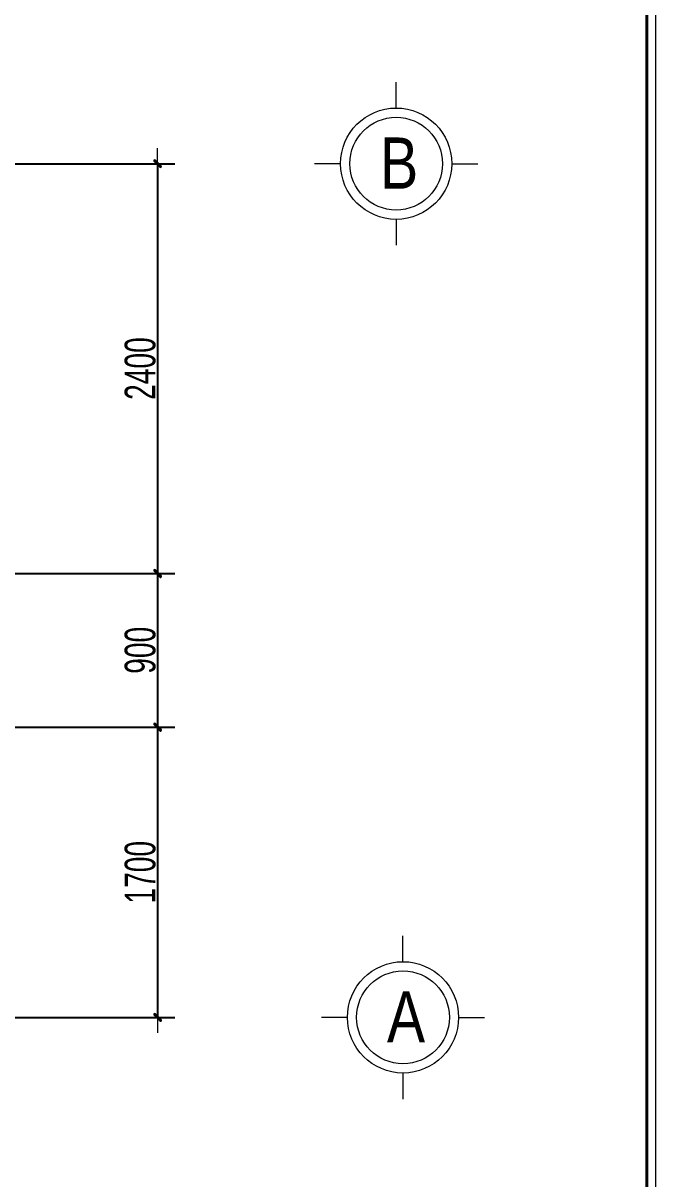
# Model space of a CAD drawing. Header units: inches. Extents: x 921646 to 2157952, y -92667 to 262089.
# Drawn here: x 1971732 to 1975443, y 116894 to 123664 of the extents above; entities that cross this region are included whole.
import ezdxf
from ezdxf.enums import TextEntityAlignment as Align

# ---------------------------------------------------------------- set-up
doc = ezdxf.new("R2010")
doc.units = ezdxf.units.IN
doc.header["$MEASUREMENT"] = 0
doc.linetypes.add('DASHDOT', pattern=[1, 0.5, -0.25, 0, -0.25])
doc.layers.get('0').update_dxf_attribs({"lineweight": 9})
doc.layers.get('DEFPOINTS').update_dxf_attribs({"lineweight": 9})
for name, color, linetype, lineweight in [('00 gach chiu lua', 30, 'Continuous', 13), ('04-TRUC', 40, 'DASHDOT', 9), ('09-DIMOUT', 251, 'Continuous', 9), ('Cp Net Manh 0.15', 8, 'Continuous', 15), ('Cp Net Thep 0.40', 2, 'Continuous', 40), ('Cp Text 0.15', 3, 'Continuous', 15)]:
    doc.layers.add(name, color=color, linetype=linetype, lineweight=lineweight)
doc.styles.add('KICHTHUOC', font='VHELVCN.TTF', dxfattribs={"width": 0.8})
doc.styles.add('VHELVEN', font='VHELVEN.TTF')
doc.styles.add('VNI-HELVE', font='VHELVEB.TTF', dxfattribs={"width": 0.8})
doc.dimstyles.new('Copy of 100', dxfattribs={"dimscale": 100, "dimtxt": 1.8, "dimasz": 0.003, "dimexe": 1, "dimexo": 0, "dimgap": 0.1, "dimtad": 1, "dimdec": 0, "dimdsep": 46, "dimtxsty": 'KICHTHUOC', "dimblk": '1A', "dimcen": 0.001, "dimdle": 1.5, "dimclrt": 3, "dimadec": 0, "dimazin": 0, "dimtfac": 1, "dimtdec": 0, "dimtix": 1, "dimtmove": 2, "dimatfit": 3, "dimldrblk": '1A', "dimfxl": 1, "dimtolj": 1, "dimtzin": 0, "dimarcsym": 0})

# ---------------------------------------------------------------- blocks, each defined once
blk = doc.blocks.new('luoi')
at = {"layer": '04-TRUC', "ltscale": 500}
for p, q in [((1728931.1, 129594.3), (1752564.3, 129594.3)), ((1728830.4, 124594.3), (1752564.3, 124594.3))]:
    blk.add_line(p, q, dxfattribs=at)
blk = doc.blocks.new('A$C788F0ACE')
at = {"layer": 'Cp Net Manh 0.15', "linetype": 'Continuous'}
for p, q in [((0, 300), (0, 440)), ((-300, 0), (-440, 0)), ((300, 0), (440, 0)), ((0, -300), (0, -440))]:
    blk.add_line(p, q, dxfattribs=at)
for radius in [300, 250]:
    blk.add_circle((0, 0), radius, dxfattribs=at)
at = {"layer": 'Cp Text 0.15', "color": 7, "linetype": 'Continuous', "style": 'VHELVEN'}
blk.add_attdef('TRUC', text='', height=280, dxfattribs=at).set_placement((94.1, 1), align=Align.MIDDLE_CENTER)
blk = doc.blocks.new('dim')
at = {"layer": 'Cp Text 0.15'}
ref = blk.add_blockref('A$C788F0ACE', (1973919.8, 203946), dxfattribs=dict(at, xscale=1.086778053933425, yscale=1.086778053933425, zscale=1.086778053933425, rotation=180))
ref.add_attrib('TRUC', 'B', dxfattribs={"layer": '0', "color": 3, "height": 300, "style": 'VNI-HELVE', "width": 0.8}).set_placement((1973937.6, 203949.4), align=Align.MIDDLE_CENTER)
ref = blk.add_blockref('A$C788F0ACE', (1973959.8, 198946), dxfattribs=dict(at, xscale=1.086778053933425, yscale=1.086778053933425, zscale=1.086778053933425, rotation=180))
ref.add_attrib('TRUC', 'A', dxfattribs={"layer": '0', "color": 3, "height": 300, "style": 'VNI-HELVE', "width": 0.8}).set_placement((1973977.6, 198949.4), align=Align.MIDDLE_CENTER)
blk = doc.blocks.new('Khung Ht dep')
at = {"layer": 'Cp Net Thep 0.40', "color": 106, "flags": 128}
blk.add_lwpolyline([(30380.4, 21414.7), (30380.4, 1791.7), (3162.4, 1791.7), (3162.4, 21414.7)], close=True, dxfattribs=at)
at = {"layer": 'DEFPOINTS', "ltscale": 100}
blk.add_lwpolyline([(30430.4, 1691.7), (30430.4, 21514.7), (1912.4, 21514.7), (1912.4, 1691.7)], close=True, dxfattribs=at)
blk = doc.blocks.new('KTHUOC')
blk.add_hatch(color=256).paths.add_polyline_path([(-71, -42), (42, 71, -1), (71, 42), (-42, -71, -1)])
for p, q in [((-14, 14), (14, -14)), ((0, -200), (0, 200)), ((-300, 0), (300, 0))]:
    blk.add_line(p, q)
for points in [[(42, 71), (-71, -42)], [(-42, -71), (71, 42)]]:
    blk.add_lwpolyline(points)
for centre, start, end in [((57, 57), 315, 135), ((-57, -57), 135, 315)]:
    blk.add_arc(centre, 20, start, end)
blk = doc.blocks.new('1A')
at = {"layer": '00 gach chiu lua'}
blk.add_blockref('KTHUOC', (0, 0), dxfattribs=at)
blk = doc.blocks.new('*D489')
at = {"layer": '09-DIMOUT', "color": 0, "lineweight": -2, "transparency": 16777216}
for p, q in [((1971478.4, 122840.2), (1972621.3, 122840.2)), ((1972521.3, 122839.9), (1972521.3, 120440.5)), ((1971478.4, 120440.2), (1972621.3, 120440.2))]:
    blk.add_line(p, q, dxfattribs=at)
at = {"layer": 'DEFPOINTS', "color": 0, "transparency": 16777216}
for p in [(1971478.4, 122840.2), (1971478.4, 120440.2), (1972521.3, 120440.2)]:
    blk.add_point(p, dxfattribs=at)
at = {"layer": '09-DIMOUT', "color": 0, "lineweight": -2, "transparency": 16777216, "xscale": 0.3, "yscale": 0.3, "zscale": 0.3}
for p, rotation in [((1972521.3, 122840.2), 90), ((1972521.3, 120440.2), 270)]:
    blk.add_blockref('1A', p, dxfattribs=dict(at, rotation=rotation))
at = {"layer": '09-DIMOUT', "color": 3, "transparency": 16777216, "insert": (1972419.4, 121640.2), "char_height": 180, "attachment_point": 5, "rotation": 90, "style": 'KICHTHUOC'}
blk.add_mtext('\\A1;2400', dxfattribs=at)
blk = doc.blocks.new('*D490')
at = {"layer": '09-DIMOUT', "color": 0, "lineweight": -2, "transparency": 16777216}
for p, q in [((1971478.4, 120440.2), (1972621.3, 120440.2)), ((1972521.3, 120439.9), (1972521.3, 119540.5)), ((1971478.4, 119540.2), (1972621.3, 119540.2))]:
    blk.add_line(p, q, dxfattribs=at)
at = {"layer": 'DEFPOINTS', "color": 0, "transparency": 16777216}
for p in [(1971478.4, 120440.2), (1971478.4, 119540.2), (1972521.3, 119540.2)]:
    blk.add_point(p, dxfattribs=at)
at = {"layer": '09-DIMOUT', "color": 0, "lineweight": -2, "transparency": 16777216, "xscale": 0.3, "yscale": 0.3, "zscale": 0.3}
for p, rotation in [((1972521.3, 120440.2), 90), ((1972521.3, 119540.2), 270)]:
    blk.add_blockref('1A', p, dxfattribs=dict(at, rotation=rotation))
at = {"layer": '09-DIMOUT', "color": 3, "transparency": 16777216, "insert": (1972419.4, 119990.2), "char_height": 180, "attachment_point": 5, "rotation": 90, "style": 'KICHTHUOC'}
blk.add_mtext('\\A1;900', dxfattribs=at)
blk = doc.blocks.new('*D491')
at = {"layer": '09-DIMOUT', "color": 0, "lineweight": -2, "transparency": 16777216}
for p, q in [((1971478.4, 119540.2), (1972621.3, 119540.2)), ((1972521.3, 119539.9), (1972521.3, 117840.5)), ((1971478.4, 117840.2), (1972621.3, 117840.2))]:
    blk.add_line(p, q, dxfattribs=at)
at = {"layer": 'DEFPOINTS', "color": 0, "transparency": 16777216}
for p in [(1971478.4, 119540.2), (1971478.4, 117840.2), (1972521.3, 117840.2)]:
    blk.add_point(p, dxfattribs=at)
at = {"layer": '09-DIMOUT', "color": 0, "lineweight": -2, "transparency": 16777216, "xscale": 0.3, "yscale": 0.3, "zscale": 0.3}
for p, rotation in [((1972521.3, 119540.2), 90), ((1972521.3, 117840.2), 270)]:
    blk.add_blockref('1A', p, dxfattribs=dict(at, rotation=rotation))
at = {"layer": '09-DIMOUT', "color": 3, "transparency": 16777216, "insert": (1972419.4, 118690.2), "char_height": 180, "attachment_point": 5, "rotation": 90, "style": 'KICHTHUOC'}
blk.add_mtext('\\A1;1700', dxfattribs=at)

msp = doc.modelspace()

# ---------------------------------------------------------------- block references
at = {"layer": '09-DIMOUT'}
for name, p in [('dim', (0, -81105.8)), ('luoi', (219856.6, -6754.1))]:
    msp.add_blockref(name, p, dxfattribs=at)
at = {"layer": 'Cp Net Manh 0.15', "xscale": 1.05319564237593, "yscale": 1.05319564237593, "zscale": 1.05319564237593}
msp.add_blockref('Khung Ht dep', (1943393.4, 106712.3), dxfattribs=at)

# ---------------------------------------------------------------- dimensions: what is measured, and where the dimension line sits
at = {"layer": '09-DIMOUT'}
for base, p1, p2, picture, middle in [((1972521.3, 120440.2), (1971478.4, 122840.2), (1971478.4, 120440.2), '*D489', (1972419.4, 121640.2)), ((1972521.3, 119540.2), (1971478.4, 120440.2), (1971478.4, 119540.2), '*D490', (1972419.4, 119990.2)), ((1972521.3, 117840.2), (1971478.4, 119540.2), (1971478.4, 117840.2), '*D491', (1972419.4, 118690.2))]:
    dim = msp.add_linear_dim(base=base, p1=p1, p2=p2, angle=90, dimstyle='Copy of 100', dxfattribs=at)
    dim.commit()
    dim.dimension.update_dxf_attribs({"geometry": picture, "text_midpoint": middle})

doc.saveas('drawing.dxf')
